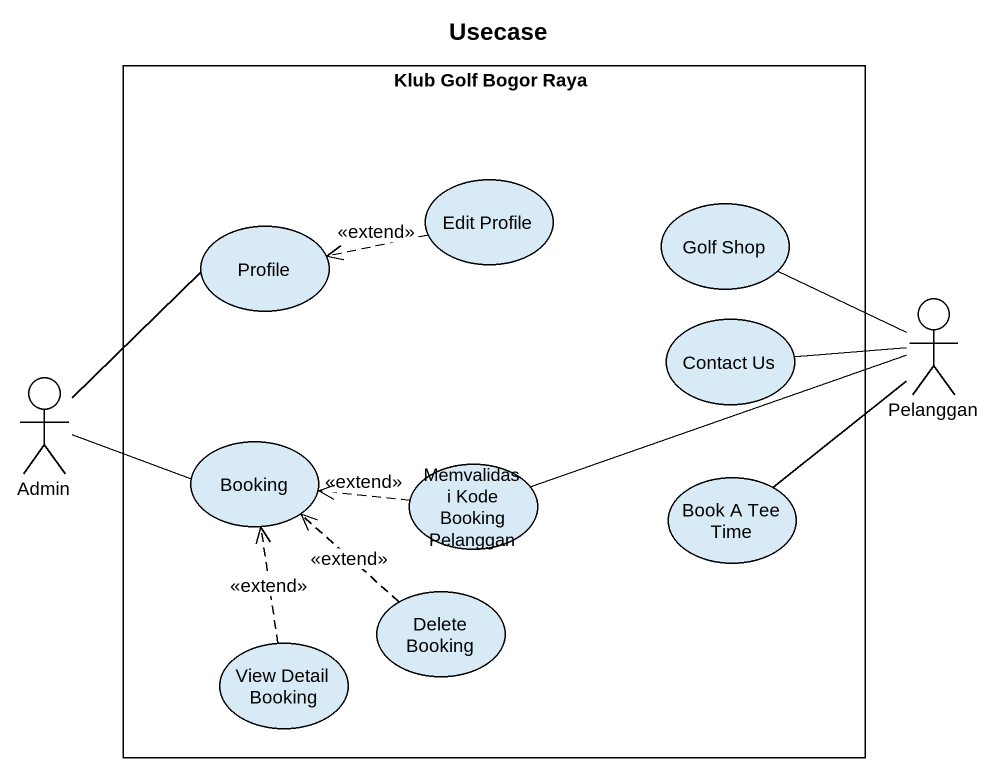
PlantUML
@startuml
title Usecase
rectangle "Klub Golf Bogor Raya" as Klub_Golf_Bogor_Raya {
  usecase Profile
  usecase "Edit Profile" as Edit_Profile
  usecase "Golf Shop" as Golf_Shop
  usecase "Contact Us" as Contact_Us
  usecase Booking
  usecase "Memvalidasi Kode Booking Pelanggan" as Memvalidasi_Kode_Booking
  usecase "Book A Tee Time" as Book_A_Tee_Time
  usecase "Delete Booking" as Delete_Booking
  usecase "View Detail Booking" as View_Detail_Booking
}
actor Pelanggan
actor Admin
Edit_Profile .left.> Profile : <<extend>>
Pelanggan -up- Golf_Shop
Pelanggan -left- Contact_Us
Pelanggan -left- Memvalidasi_Kode_Booking
Pelanggan -- Book_A_Tee_Time
Admin -up- Profile
Admin -right- Booking
Memvalidasi_Kode_Booking .left.> Booking : <<extend>>
Delete_Booking .up.> Booking : <<extend>>
View_Detail_Booking .up.> Booking : <<extend>>
@enduml
